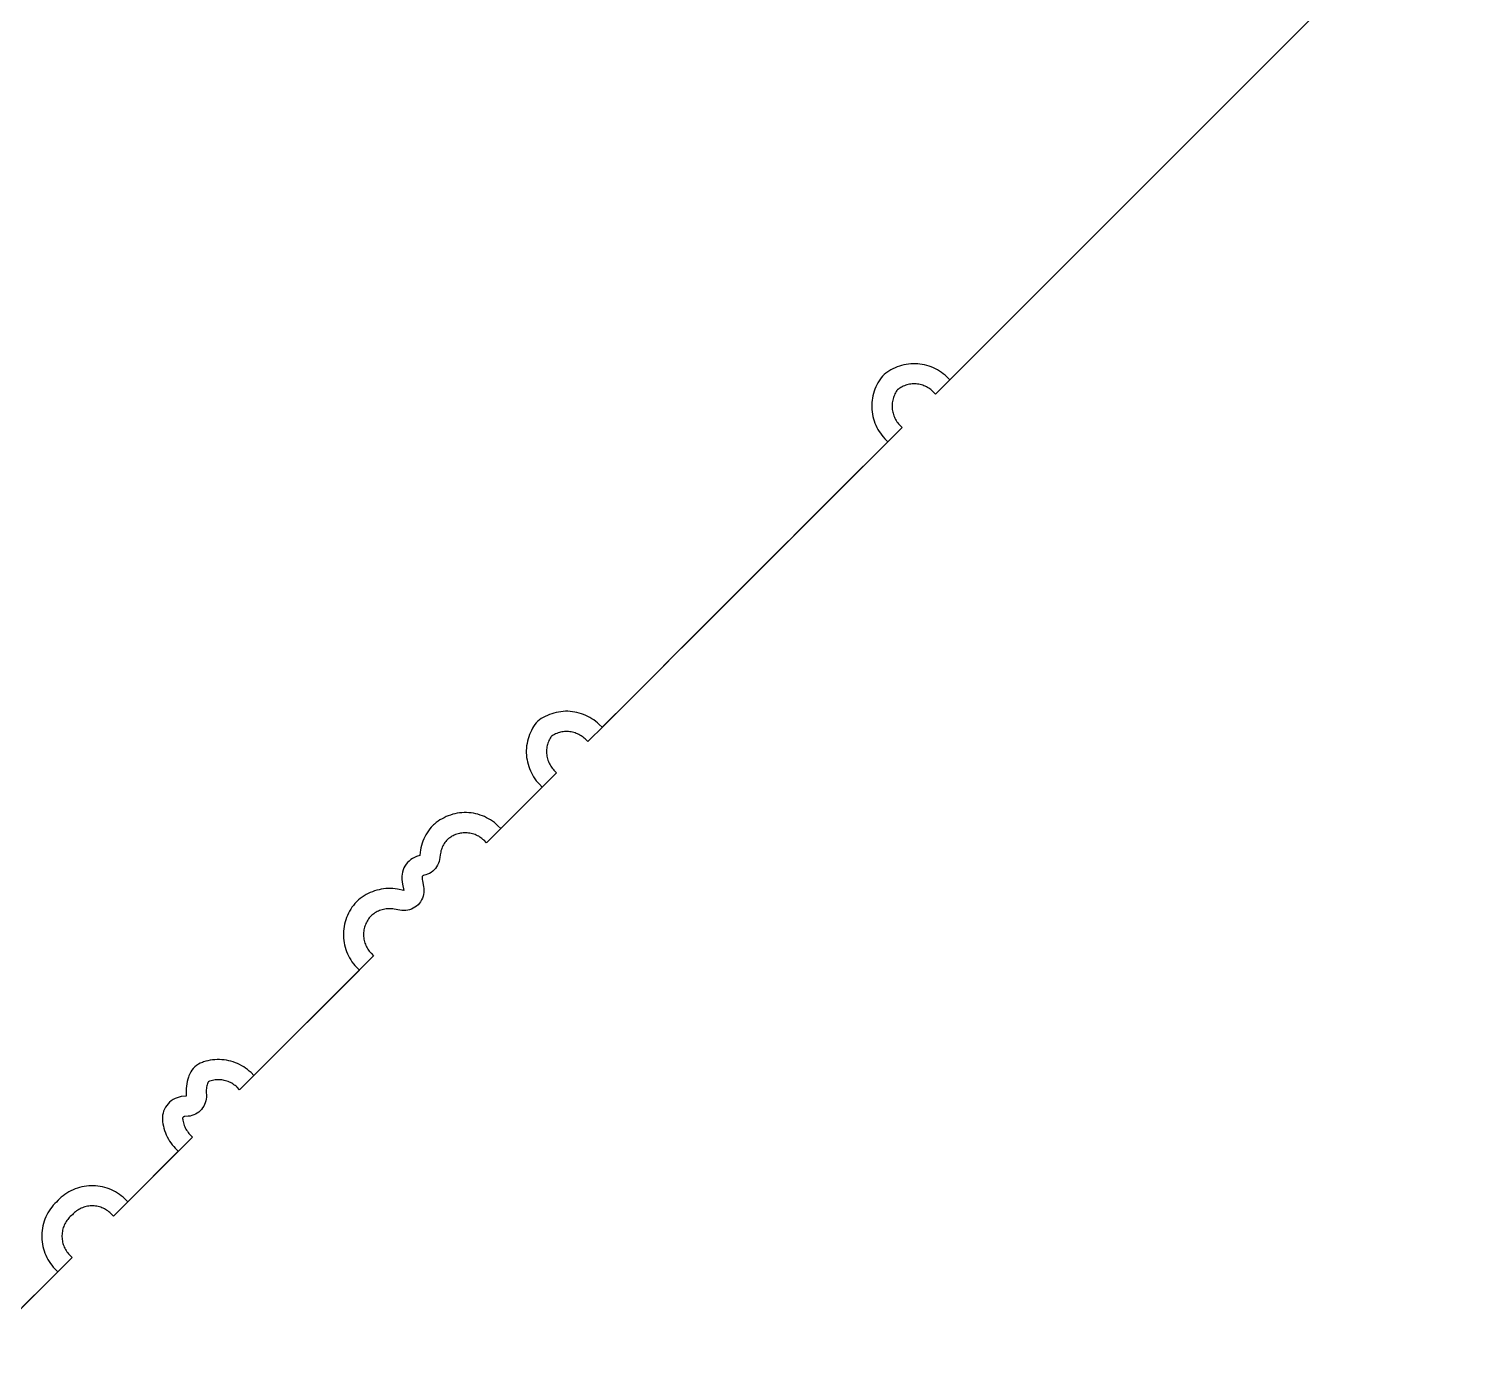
# Model space of a CAD drawing. Header units: millimetres. Extents: x 0 to 600, y 0 to 900.
# Drawn here: x 321.37 to 357.01, y 414.6 to 447.32 of the extents above; entities that cross this region are included whole.
import ezdxf

# ---------------------------------------------------------------- set-up
doc = ezdxf.new("R2010")
doc.units = ezdxf.units.MM
doc.layers.add('CORTE', color=1, linetype='Continuous')
doc.layers.add('GRABADO', color=5, linetype='Continuous')

msp = doc.modelspace()

# ---------------------------------------------------------------- linework, layer by layer
at = {"layer": 'CORTE'}
msp.add_lwpolyline([(357.007, 451.468), (344.171, 438.632), (344.097, 438.705), (344.055, 438.744), (344.01, 438.78), (343.964, 438.814), (343.916, 438.846), (343.867, 438.876), (343.816, 438.903), (343.764, 438.927), (343.711, 438.949), (343.657, 438.969), (343.602, 438.986), (343.546, 438.999), (343.49, 439.011), (343.433, 439.019), (343.376, 439.025), (343.318, 439.028), (343.261, 439.028), (343.203, 439.025), (343.146, 439.019), (343.089, 439.011), (343.033, 438.999), (342.977, 438.986), (342.922, 438.969), (342.868, 438.949), (342.815, 438.927), (342.763, 438.903), (342.712, 438.876), (342.663, 438.846), (342.615, 438.814), (342.59, 438.795), (342.547, 438.76), (342.509, 438.722), (342.473, 438.679), (342.454, 438.653), (342.422, 438.606), (342.393, 438.556), (342.366, 438.506), (342.341, 438.454), (342.319, 438.4), (342.3, 438.346), (342.283, 438.291), (342.269, 438.236), (342.258, 438.179), (342.249, 438.122), (342.244, 438.065), (342.241, 438.008), (342.241, 437.95), (342.244, 437.893), (342.249, 437.836), (342.258, 437.779), (342.269, 437.722), (342.283, 437.667), (342.3, 437.612), (342.319, 437.557), (342.341, 437.504), (342.366, 437.452), (342.393, 437.402), (342.422, 437.352), (342.454, 437.305), (342.488, 437.258), (342.525, 437.214), (342.564, 437.171), (342.637, 437.098), (342.568, 437.029), (342.347, 436.808), (341.732, 436.193), (340.698, 435.16), (339.91, 434.371), (338.548, 433.009), (338.523, 432.984), (338.006, 432.467), (337.61, 432.071), (337.432, 431.893), (337.175, 431.636), (336.98, 431.442), (336.263, 430.725), (335.564, 430.025), (335.49, 430.098), (335.448, 430.137), (335.403, 430.173), (335.357, 430.208), (335.309, 430.239), (335.26, 430.269), (335.209, 430.296), (335.157, 430.321), (335.104, 430.343), (335.05, 430.362), (334.995, 430.379), (334.939, 430.393), (334.883, 430.404), (334.826, 430.412), (334.769, 430.418), (334.712, 430.421), (334.654, 430.421), (334.597, 430.418), (334.539, 430.412), (334.483, 430.404), (334.426, 430.393), (334.37, 430.379), (334.315, 430.362), (334.261, 430.343), (334.208, 430.321), (334.156, 430.296), (334.106, 430.269), (334.057, 430.24), (334.011, 430.209), (333.97, 430.175), (333.932, 430.137), (333.897, 430.096), (333.866, 430.049), (333.838, 430.001), (333.811, 429.95), (333.786, 429.898), (333.764, 429.845), (333.745, 429.791), (333.728, 429.736), (333.714, 429.68), (333.703, 429.624), (333.694, 429.567), (333.689, 429.51), (333.686, 429.453), (333.686, 429.395), (333.689, 429.338), (333.694, 429.28), (333.703, 429.224), (333.714, 429.167), (333.728, 429.111), (333.745, 429.056), (333.764, 429.002), (333.786, 428.949), (333.811, 428.897), (333.838, 428.847), (333.867, 428.797), (333.899, 428.749), (333.933, 428.703), (333.97, 428.659), (334.008, 428.616), (334.082, 428.543), (333.056, 427.517), (332.983, 427.59), (332.94, 427.629), (332.896, 427.666), (332.849, 427.7), (332.802, 427.732), (332.752, 427.761), (332.702, 427.788), (332.65, 427.813), (332.597, 427.835), (332.542, 427.854), (332.487, 427.871), (332.432, 427.885), (332.375, 427.896), (332.318, 427.905), (332.261, 427.91), (332.204, 427.913), (332.146, 427.913), (332.089, 427.91), (332.032, 427.905), (331.975, 427.896), (331.918, 427.885), (331.863, 427.871), (331.808, 427.854), (331.754, 427.835), (331.7, 427.813), (331.648, 427.788), (331.598, 427.761), (331.548, 427.732), (331.501, 427.7), (331.455, 427.666), (331.41, 427.629), (331.391, 427.612), (331.35, 427.571), (331.333, 427.552), (331.297, 427.508), (331.262, 427.461), (331.23, 427.414), (331.201, 427.364), (331.174, 427.314), (331.149, 427.262), (331.127, 427.208), (331.108, 427.154), (331.091, 427.099), (331.077, 427.044), (331.066, 426.987), (331.057, 426.93), (331.05, 426.85), (330.967, 426.825), (330.917, 426.804), (330.87, 426.779), (330.825, 426.749), (330.783, 426.715), (330.745, 426.677), (330.711, 426.635), (330.681, 426.591), (330.656, 426.543), (330.635, 426.493), (330.62, 426.442), (330.609, 426.389), (330.604, 426.336), (330.604, 426.28), (330.605, 426.254), (330.611, 426.197), (330.619, 426.14), (330.65, 425.986), (330.496, 426.017), (330.439, 426.025), (330.382, 426.031), (330.324, 426.034), (330.267, 426.034), (330.209, 426.031), (330.152, 426.025), (330.095, 426.017), (330.039, 426.005), (329.983, 425.992), (329.928, 425.975), (329.874, 425.955), (329.821, 425.933), (329.769, 425.909), (329.718, 425.882), (329.669, 425.852), (329.621, 425.82), (329.575, 425.786), (329.531, 425.75), (329.504, 425.726), (329.464, 425.685), (329.44, 425.659), (329.403, 425.614), (329.369, 425.568), (329.337, 425.52), (329.307, 425.471), (329.28, 425.42), (329.256, 425.368), (329.234, 425.315), (329.214, 425.261), (329.198, 425.206), (329.184, 425.15), (329.173, 425.094), (329.164, 425.037), (329.159, 424.98), (329.156, 424.922), (329.156, 424.865), (329.159, 424.808), (329.164, 424.75), (329.173, 424.693), (329.184, 424.637), (329.198, 424.581), (329.214, 424.526), (329.234, 424.472), (329.256, 424.419), (329.28, 424.367), (329.307, 424.316), (329.337, 424.267), (329.369, 424.219), (329.403, 424.173), (329.44, 424.129), (329.478, 424.086), (329.552, 424.013), (326.942, 421.403), (326.869, 421.476), (326.826, 421.515), (326.782, 421.552), (326.735, 421.586), (326.688, 421.618), (326.638, 421.647), (326.588, 421.674), (326.536, 421.699), (326.483, 421.721), (326.428, 421.74), (326.373, 421.757), (326.318, 421.771), (326.261, 421.782), (326.204, 421.791), (326.147, 421.796), (326.09, 421.799), (326.032, 421.799), (325.975, 421.796), (325.918, 421.791), (325.861, 421.782), (325.804, 421.771), (325.749, 421.757), (325.694, 421.74), (325.664, 421.73), (325.612, 421.708), (325.565, 421.683), (325.52, 421.653), (325.478, 421.619), (325.44, 421.581), (325.406, 421.539), (325.376, 421.495), (325.351, 421.447), (325.33, 421.396), (325.319, 421.366), (325.302, 421.31), (325.288, 421.255), (325.277, 421.198), (325.269, 421.141), (325.263, 421.084), (325.26, 421.027), (325.26, 420.969), (325.264, 420.892), (325.142, 420.88), (325.089, 420.87), (325.038, 420.854), (324.988, 420.833), (324.941, 420.808), (324.896, 420.778), (324.854, 420.744), (324.816, 420.706), (324.782, 420.664), (324.752, 420.62), (324.727, 420.572), (324.706, 420.523), (324.691, 420.471), (324.68, 420.418), (324.675, 420.365), (324.675, 420.311), (324.68, 420.256), (324.687, 420.208), (324.699, 420.152), (324.713, 420.096), (324.729, 420.041), (324.749, 419.987), (324.771, 419.934), (324.795, 419.882), (324.822, 419.831), (324.852, 419.782), (324.884, 419.734), (324.918, 419.688), (324.954, 419.643), (324.993, 419.601), (325.066, 419.528), (323.817, 418.278), (323.744, 418.352), (323.744, 418.352), (323.701, 418.39), (323.657, 418.427), (323.611, 418.461), (323.563, 418.493), (323.514, 418.523), (323.463, 418.55), (323.411, 418.574), (323.358, 418.596), (323.304, 418.616), (323.249, 418.632), (323.193, 418.646), (323.137, 418.657), (323.08, 418.666), (323.022, 418.671), (322.965, 418.674), (322.908, 418.674), (322.85, 418.671), (322.793, 418.666), (322.736, 418.657), (322.68, 418.646), (322.624, 418.632), (322.569, 418.616), (322.515, 418.596), (322.462, 418.574), (322.41, 418.55), (322.359, 418.523), (322.31, 418.493), (322.262, 418.461), (322.216, 418.427), (322.171, 418.39), (322.154, 418.374), (322.113, 418.334), (322.097, 418.316), (322.093, 418.311), (322.088, 418.307), (322.049, 418.271), (322.008, 418.231), (321.972, 418.191), (321.936, 418.147), (321.902, 418.101), (321.87, 418.053), (321.84, 418.004), (321.813, 417.953), (321.788, 417.901), (321.766, 417.848), (321.747, 417.794), (321.73, 417.739), (321.716, 417.683), (321.705, 417.626), (321.697, 417.57), (321.691, 417.512), (321.688, 417.455), (321.688, 417.398), (321.691, 417.34), (321.697, 417.283), (321.705, 417.226), (321.716, 417.17), (321.73, 417.114), (321.747, 417.059), (321.766, 417.005), (321.788, 416.952), (321.813, 416.9), (321.84, 416.849), (321.87, 416.8), (321.902, 416.752), (321.936, 416.706), (321.972, 416.661), (322.011, 416.619), (322.084, 416.545), (322.018, 416.479), (321.827, 416.288), (321.203, 415.664)], dxfattribs=at)
at = {"layer": 'GRABADO'}
msp.add_lwpolyline([(353.615, 448.076), (352.463, 446.924), (343.817, 438.278), (343.817, 438.278), (343.752, 438.343), (343.728, 438.365), (343.702, 438.386), (343.676, 438.405), (343.649, 438.424), (343.62, 438.441), (343.591, 438.456), (343.562, 438.47), (343.531, 438.483), (343.5, 438.494), (343.469, 438.503), (343.437, 438.511), (343.404, 438.518), (343.372, 438.523), (343.339, 438.526), (343.306, 438.528), (343.273, 438.528), (343.24, 438.526), (343.207, 438.523), (343.175, 438.518), (343.143, 438.511), (343.111, 438.503), (343.079, 438.494), (343.048, 438.483), (343.018, 438.47), (342.988, 438.456), (342.959, 438.441), (342.931, 438.424), (342.903, 438.405), (342.897, 438.401), (342.883, 438.389), (342.879, 438.386), (342.868, 438.371), (342.863, 438.365), (342.845, 438.338), (342.828, 438.31), (342.812, 438.281), (342.798, 438.251), (342.786, 438.22), (342.775, 438.189), (342.765, 438.158), (342.757, 438.126), (342.751, 438.094), (342.746, 438.061), (342.743, 438.028), (342.741, 437.995), (342.741, 437.963), (342.743, 437.93), (342.746, 437.897), (342.751, 437.864), (342.757, 437.832), (342.765, 437.8), (342.775, 437.768), (342.786, 437.737), (342.798, 437.707), (342.812, 437.677), (342.828, 437.648), (342.845, 437.62), (342.863, 437.593), (342.883, 437.566), (342.904, 437.541), (342.926, 437.516), (342.99, 437.452), (342.99, 437.452), (337.381, 431.842), (337.258, 431.719), (337.178, 431.639), (336.957, 431.418), (336.238, 430.699), (335.613, 430.074), (335.21, 429.671), (335.21, 429.671), (335.146, 429.736), (335.121, 429.758), (335.096, 429.779), (335.069, 429.799), (335.042, 429.817), (335.014, 429.834), (334.985, 429.849), (334.955, 429.863), (334.924, 429.876), (334.893, 429.887), (334.862, 429.897), (334.83, 429.905), (334.798, 429.911), (334.765, 429.916), (334.732, 429.919), (334.699, 429.921), (334.666, 429.921), (334.633, 429.919), (334.601, 429.916), (334.568, 429.911), (334.536, 429.905), (334.504, 429.897), (334.472, 429.887), (334.441, 429.876), (334.411, 429.863), (334.381, 429.849), (334.352, 429.834), (334.325, 429.818), (334.309, 429.807), (334.306, 429.804), (334.302, 429.801), (334.299, 429.797), (334.289, 429.782), (334.273, 429.755), (334.257, 429.726), (334.243, 429.696), (334.231, 429.665), (334.219, 429.634), (334.21, 429.603), (334.202, 429.571), (334.195, 429.539), (334.191, 429.506), (334.187, 429.473), (334.186, 429.44), (334.186, 429.407), (334.187, 429.374), (334.191, 429.342), (334.195, 429.309), (334.202, 429.277), (334.21, 429.245), (334.219, 429.213), (334.231, 429.182), (334.243, 429.152), (334.257, 429.122), (334.273, 429.093), (334.29, 429.065), (334.308, 429.037), (334.328, 429.011), (334.349, 428.986), (334.371, 428.961), (334.435, 428.896), (334.435, 428.896), (332.702, 427.164), (332.702, 427.164), (332.638, 427.228), (332.613, 427.25), (332.588, 427.271), (332.561, 427.291), (332.534, 427.309), (332.506, 427.326), (332.477, 427.342), (332.447, 427.356), (332.417, 427.368), (332.386, 427.379), (332.354, 427.389), (332.322, 427.397), (332.29, 427.403), (332.257, 427.408), (332.224, 427.411), (332.192, 427.413), (332.159, 427.413), (332.126, 427.411), (332.093, 427.408), (332.06, 427.403), (332.028, 427.397), (331.996, 427.389), (331.965, 427.379), (331.934, 427.368), (331.903, 427.356), (331.873, 427.342), (331.844, 427.326), (331.816, 427.309), (331.789, 427.291), (331.762, 427.271), (331.737, 427.25), (331.736, 427.25), (331.713, 427.226), (331.712, 427.225), (331.691, 427.2), (331.671, 427.173), (331.653, 427.146), (331.636, 427.118), (331.62, 427.089), (331.606, 427.059), (331.594, 427.028), (331.583, 426.997), (331.573, 426.966), (331.565, 426.934), (331.559, 426.902), (331.554, 426.869), (331.547, 426.801), (331.54, 426.752), (331.528, 426.705), (331.511, 426.659), (331.49, 426.614), (331.465, 426.572), (331.436, 426.533), (331.403, 426.496), (331.367, 426.463), (331.327, 426.434), (331.285, 426.409), (331.241, 426.388), (331.195, 426.371), (331.135, 426.354), (331.131, 426.352), (331.127, 426.35), (331.123, 426.347), (331.12, 426.344), (331.116, 426.341), (331.113, 426.337), (331.111, 426.333), (331.109, 426.329), (331.107, 426.325), (331.105, 426.32), (331.104, 426.316), (331.104, 426.311), (331.104, 426.292), (331.104, 426.291), (331.107, 426.258), (331.112, 426.226), (331.14, 426.084), (331.148, 426.035), (331.15, 425.986), (331.148, 425.937), (331.14, 425.888), (331.128, 425.841), (331.112, 425.795), (331.091, 425.75), (331.066, 425.708), (331.037, 425.669), (331.004, 425.632), (330.967, 425.6), (330.928, 425.57), (330.886, 425.545), (330.841, 425.524), (330.795, 425.508), (330.748, 425.496), (330.699, 425.488), (330.65, 425.486), (330.601, 425.488), (330.552, 425.496), (330.41, 425.524), (330.378, 425.529), (330.345, 425.532), (330.312, 425.534), (330.279, 425.534), (330.246, 425.532), (330.213, 425.529), (330.181, 425.524), (330.149, 425.517), (330.117, 425.509), (330.085, 425.5), (330.054, 425.489), (330.024, 425.476), (329.994, 425.462), (329.965, 425.447), (329.937, 425.43), (329.909, 425.411), (329.883, 425.392), (329.857, 425.371), (329.849, 425.363), (329.826, 425.34), (329.818, 425.332), (329.798, 425.307), (329.778, 425.28), (329.76, 425.253), (329.743, 425.224), (329.727, 425.195), (329.713, 425.166), (329.7, 425.135), (329.689, 425.104), (329.68, 425.073), (329.672, 425.041), (329.665, 425.008), (329.661, 424.976), (329.657, 424.943), (329.656, 424.91), (329.656, 424.877), (329.657, 424.844), (329.661, 424.812), (329.665, 424.779), (329.672, 424.747), (329.68, 424.715), (329.689, 424.683), (329.7, 424.652), (329.713, 424.622), (329.727, 424.592), (329.743, 424.563), (329.76, 424.535), (329.778, 424.507), (329.798, 424.481), (329.818, 424.455), (329.841, 424.431), (329.905, 424.366), (329.905, 424.366), (326.588, 421.05), (326.588, 421.05), (326.524, 421.114), (326.499, 421.136), (326.474, 421.157), (326.447, 421.177), (326.42, 421.195), (326.392, 421.212), (326.363, 421.228), (326.333, 421.242), (326.303, 421.254), (326.272, 421.265), (326.24, 421.275), (326.208, 421.283), (326.176, 421.289), (326.143, 421.294), (326.11, 421.297), (326.078, 421.299), (326.045, 421.299), (326.012, 421.297), (325.979, 421.294), (325.946, 421.289), (325.914, 421.283), (325.882, 421.275), (325.851, 421.265), (325.844, 421.263), (325.826, 421.256), (325.822, 421.254), (325.818, 421.251), (325.815, 421.248), (325.811, 421.245), (325.808, 421.241), (325.806, 421.237), (325.804, 421.233), (325.796, 421.216), (325.794, 421.209), (325.784, 421.177), (325.776, 421.145), (325.77, 421.113), (325.765, 421.08), (325.762, 421.047), (325.76, 421.015), (325.76, 420.982), (325.763, 420.917), (325.763, 420.869), (325.759, 420.822), (325.75, 420.775), (325.737, 420.73), (325.719, 420.685), (325.697, 420.643), (325.672, 420.603), (325.643, 420.566), (325.61, 420.531), (325.574, 420.5), (325.535, 420.472), (325.494, 420.448), (325.451, 420.428), (325.406, 420.413), (325.36, 420.401), (325.313, 420.395), (325.215, 420.385), (325.211, 420.384), (325.206, 420.383), (325.202, 420.381), (325.198, 420.379), (325.194, 420.376), (325.19, 420.373), (325.187, 420.37), (325.184, 420.366), (325.182, 420.362), (325.179, 420.358), (325.178, 420.354), (325.176, 420.349), (325.175, 420.345), (325.175, 420.34), (325.175, 420.336), (325.177, 420.317), (325.18, 420.294), (325.187, 420.261), (325.195, 420.229), (325.204, 420.198), (325.215, 420.167), (325.228, 420.137), (325.242, 420.107), (325.257, 420.078), (325.274, 420.049), (325.293, 420.022), (325.312, 419.996), (325.333, 419.97), (325.355, 419.946), (325.42, 419.881), (325.42, 419.881), (323.464, 417.925), (323.464, 417.925), (323.399, 417.989), (323.375, 418.012), (323.349, 418.032), (323.323, 418.052), (323.295, 418.07), (323.267, 418.087), (323.238, 418.103), (323.208, 418.117), (323.178, 418.13), (323.147, 418.141), (323.115, 418.15), (323.083, 418.158), (323.051, 418.165), (323.018, 418.169), (322.986, 418.173), (322.953, 418.174), (322.92, 418.174), (322.887, 418.173), (322.854, 418.169), (322.822, 418.165), (322.789, 418.158), (322.757, 418.15), (322.726, 418.141), (322.695, 418.13), (322.664, 418.117), (322.635, 418.103), (322.606, 418.087), (322.577, 418.07), (322.55, 418.052), (322.523, 418.032), (322.498, 418.012), (322.475, 417.989), (322.468, 417.981), (322.468, 417.981), (322.447, 417.958), (322.424, 417.937), (322.424, 417.936), (322.393, 417.909), (322.37, 417.886), (322.351, 417.865), (322.33, 417.839), (322.31, 417.813), (322.292, 417.785), (322.275, 417.757), (322.26, 417.728), (322.246, 417.698), (322.233, 417.668), (322.222, 417.637), (322.212, 417.605), (322.204, 417.573), (322.198, 417.541), (322.193, 417.508), (322.19, 417.476), (322.188, 417.443), (322.188, 417.41), (322.19, 417.377), (322.193, 417.344), (322.198, 417.312), (322.204, 417.279), (322.212, 417.247), (322.222, 417.216), (322.233, 417.185), (322.246, 417.154), (322.26, 417.125), (322.275, 417.096), (322.292, 417.067), (322.31, 417.04), (322.33, 417.013), (322.351, 416.988), (322.373, 416.964), (322.438, 416.899), (320.141, 414.602)], dxfattribs=at)

doc.saveas('drawing.dxf')
